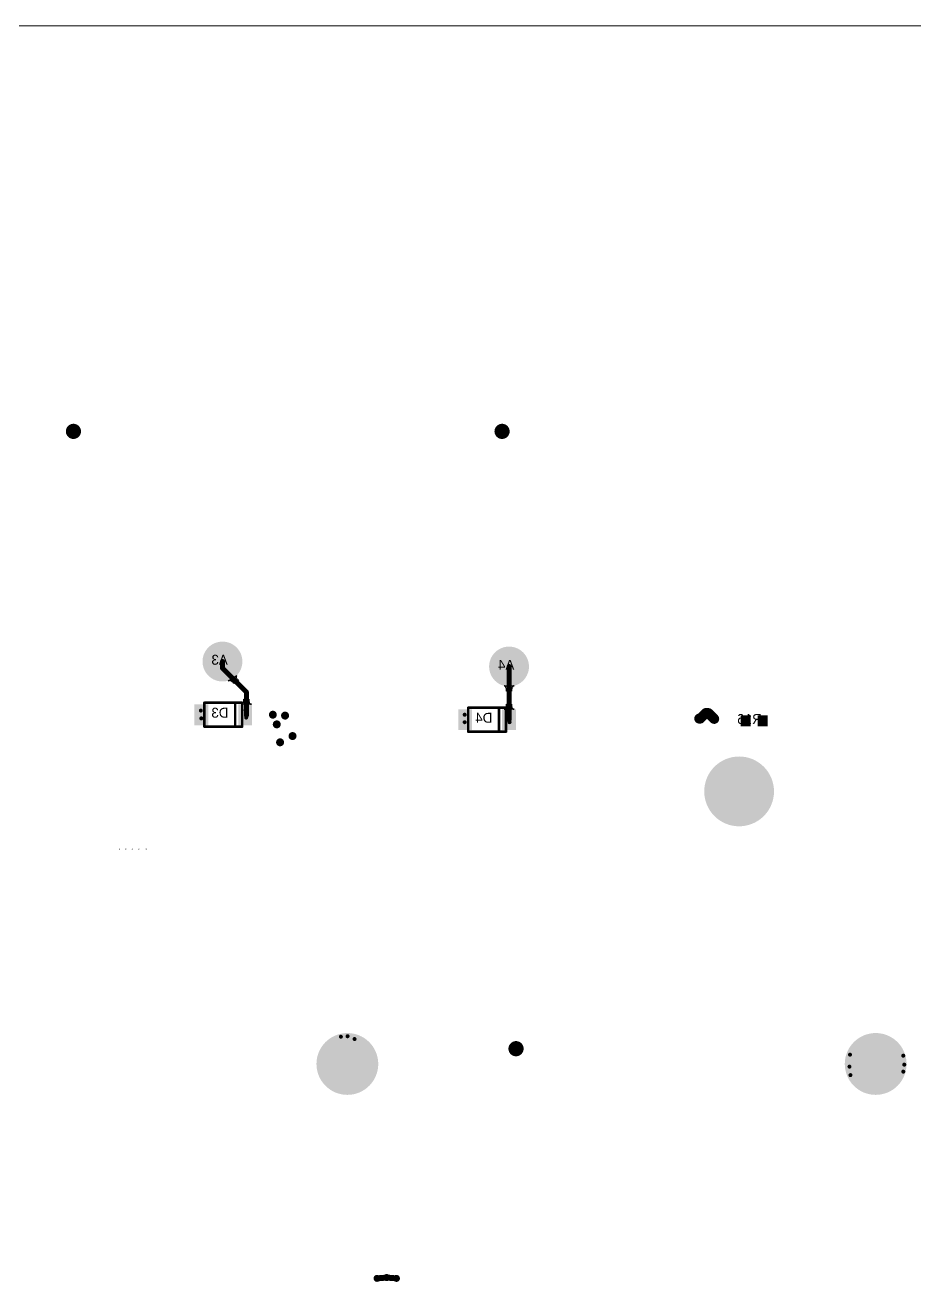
# Model space of a CAD drawing. Header units: millimetres. Extents: x 225 to 632, y 90 to 298.
# Drawn here: x 338.3 to 427.6, y 171.8 to 297.8 of the extents above; entities that cross this region are included whole.
import ezdxf

# ---------------------------------------------------------------- set-up
doc = ezdxf.new("R2010")
doc.units = ezdxf.units.MM
for name, color, linetype in [('BottomLayer', 5, 'Continuous'), ('BottomOverlay', 54, 'Continuous'), ('Mechanical4', 56, 'Continuous'), ('ViaHoleLayer', 16, 'Continuous')]:
    doc.layers.add(name, color=color, linetype=linetype)

# ---------------------------------------------------------------- blocks, each defined once
blk = doc.blocks.new('_____________4_______________B_15')
at = {"layer": 'BottomLayer', "const_width": 2}
blk.add_lwpolyline([(-1, 0, 1), (1, 0, 1)], format="xyb", close=True, dxfattribs=at)
blk = doc.blocks.new('_____________4_______________B_16')
at = {"layer": 'BottomLayer', "const_width": 2}
blk.add_lwpolyline([(-1, 0, 1), (1, 0, 1)], format="xyb", close=True, dxfattribs=at)
blk = doc.blocks.new('RESC0603_1608__N_B_36')
at = {"layer": 'BottomLayer'}
for points in [[(-1.35, -0.55), (-0.35, -0.55), (-1.35, 0.55), (-0.35, 0.55)], [(0.35, -0.55), (1.35, -0.55), (0.35, 0.55), (1.35, 0.55)]]:
    blk.add_solid(points, dxfattribs=at)
blk = doc.blocks.new('TM___P2_F2_B_B_60')
at = {"layer": 'BottomLayer'}
for points in [[(-2.9, -1.05), (-1.5, -1.05), (-2.9, 1.05), (-1.5, 1.05)], [(1.5, -1.05), (2.9, -1.05), (1.5, 1.05), (2.9, 1.05)]]:
    blk.add_solid(points, dxfattribs=at)
at = {"layer": 'BottomOverlay', "const_width": 0.254}
for points in [[(-1.9, -1.2), (-1.9, 1.2)], [(-1.9, 1.2), (1.9, 1.2)], [(1.2, -1.2), (1.2, 1.2)], [(1.9, -1.2), (1.9, 1.2)], [(-1.9, -1.2), (1.9, -1.2)]]:
    blk.add_lwpolyline(points, dxfattribs=at)
at = {"layer": 'BottomOverlay', "const_width": 0.127}
for points in [[(-1.96, 1.2, 1), (-1.84, 1.2, 1)], [(-1.96, 1.2, 1), (-1.84, 1.2, 1)], [(1.14, 1.2, 1), (1.26, 1.2, 1)], [(1.84, 1.2, 1), (1.96, 1.2, 1)], [(1.84, 1.2, 1), (1.96, 1.2, 1)], [(-1.96, -1.2, 1), (-1.84, -1.2, 1)], [(-1.96, -1.2, 1), (-1.84, -1.2, 1)], [(1.14, -1.2, 1), (1.26, -1.2, 1)], [(1.84, -1.2, 1), (1.96, -1.2, 1)], [(1.84, -1.2, 1), (1.96, -1.2, 1)]]:
    blk.add_lwpolyline(points, format="xyb", close=True, dxfattribs=at)
blk = doc.blocks.new('TM___P2_F2_B_B_62')
at = {"layer": 'BottomLayer'}
for points in [[(-2.9, -1.05), (-1.5, -1.05), (-2.9, 1.05), (-1.5, 1.05)], [(1.5, -1.05), (2.9, -1.05), (1.5, 1.05), (2.9, 1.05)]]:
    blk.add_solid(points, dxfattribs=at)
at = {"layer": 'BottomOverlay', "const_width": 0.254}
for points in [[(-1.9, -1.2), (-1.9, 1.2)], [(-1.9, 1.2), (1.9, 1.2)], [(1.2, -1.2), (1.2, 1.2)], [(1.9, -1.2), (1.9, 1.2)], [(-1.9, -1.2), (1.9, -1.2)]]:
    blk.add_lwpolyline(points, dxfattribs=at)
at = {"layer": 'BottomOverlay', "const_width": 0.127}
for points in [[(-1.96, 1.2, 1), (-1.84, 1.2, 1)], [(-1.96, 1.2, 1), (-1.84, 1.2, 1)], [(1.14, 1.2, 1), (1.26, 1.2, 1)], [(1.84, 1.2, 1), (1.96, 1.2, 1)], [(1.84, 1.2, 1), (1.96, 1.2, 1)], [(-1.96, -1.2, 1), (-1.84, -1.2, 1)], [(-1.96, -1.2, 1), (-1.84, -1.2, 1)], [(1.14, -1.2, 1), (1.26, -1.2, 1)], [(1.84, -1.2, 1), (1.96, -1.2, 1)], [(1.84, -1.2, 1), (1.96, -1.2, 1)]]:
    blk.add_lwpolyline(points, format="xyb", close=True, dxfattribs=at)
blk = doc.blocks.new('CESI_B7023293_82')
at = {"layer": 'BottomLayer', "const_width": 0.762}
blk.add_lwpolyline([(39.62, 18.5, 1), (40.38, 18.5, 1)], format="xyb", close=True, dxfattribs=at)
blk = doc.blocks.new('CESI_B7023293_84')
at = {"layer": 'BottomLayer', "const_width": 0.762}
blk.add_lwpolyline([(39.62, 18.5, 1), (40.38, 18.5, 1)], format="xyb", close=True, dxfattribs=at)
blk = doc.blocks.new('CESI_B7023293_85')
at = {"layer": 'BottomLayer', "const_width": 0.762}
blk.add_lwpolyline([(35.62, 18.5, 1), (36.38, 18.5, 1)], format="xyb", close=True, dxfattribs=at)

msp = doc.modelspace()

# ---------------------------------------------------------------- linework, layer by layer
at = {"layer": 'BottomLayer'}
for p, q in [((358.7, 232.08), (359.56, 232.6)), ((358.75, 232.09), (358.7, 232.08)), ((358.8, 232.1), (358.75, 232.09)), ((358.85, 232.09), (358.8, 232.1)), ((358.91, 232.08), (358.85, 232.09)), ((358.97, 232.05), (358.91, 232.08)), ((359.02, 232.02), (358.97, 232.05)), ((359.09, 231.98), (359.02, 232.02)), ((359.15, 231.93), (359.09, 231.98)), ((359.21, 231.88), (359.15, 231.93)), ((359.28, 231.81), (359.21, 231.88)), ((359.72, 232.08), (359.28, 231.81)), ((359.51, 232.52), (359.5, 232.48)), ((359.5, 232.48), (359.5, 232.43)), ((359.5, 232.43), (359.51, 232.38)), ((359.53, 232.56), (359.51, 232.52)), ((359.51, 232.38), (359.53, 232.33)), ((359.56, 232.6), (359.53, 232.56)), ((359.53, 232.33), (359.56, 232.27)), ((359.56, 232.27), (359.61, 232.21)), ((359.61, 232.21), (359.66, 232.15)), ((359.66, 232.15), (359.72, 232.08)), ((386.42, 231.55), (386.38, 231.56)), ((386.38, 231.56), (387.37, 231.56)), ((386.47, 231.52), (386.42, 231.55)), ((386.5, 231.49), (386.47, 231.52)), ((386.54, 231.44), (386.5, 231.49)), ((386.56, 231.39), (386.54, 231.44)), ((386.59, 231.34), (386.56, 231.39)), ((386.6, 231.27), (386.59, 231.34)), ((386.62, 231.19), (386.6, 231.27)), ((386.62, 231.11), (386.62, 231.19)), ((386.63, 231.02), (386.62, 231.11)), ((387.12, 231.02), (386.63, 231.02)), ((387.13, 231.11), (387.12, 231.02)), ((387.15, 231.27), (387.13, 231.19)), ((387.13, 231.19), (387.13, 231.11)), ((387.16, 231.34), (387.15, 231.27)), ((387.19, 231.39), (387.16, 231.34)), ((387.21, 231.44), (387.19, 231.39)), ((387.25, 231.49), (387.21, 231.44)), ((387.28, 231.52), (387.25, 231.49)), ((387.33, 231.55), (387.28, 231.52)), ((387.37, 231.56), (387.33, 231.55)), ((361.02, 229.72), (360.03, 229.72)), ((360.03, 229.72), (360.07, 229.72)), ((360.07, 229.72), (360.11, 229.74)), ((360.11, 229.74), (360.15, 229.76)), ((360.15, 229.76), (360.18, 229.8)), ((360.18, 229.8), (360.21, 229.84)), ((360.21, 229.84), (360.23, 229.9)), ((360.23, 229.9), (360.25, 229.97)), ((360.25, 229.97), (360.26, 230.04)), ((360.26, 230.04), (360.27, 230.13)), ((360.27, 230.22), (360.77, 230.22)), ((360.27, 230.13), (360.27, 230.22)), ((360.77, 230.22), (360.78, 230.13)), ((360.78, 230.13), (360.78, 230.04)), ((360.78, 230.04), (360.8, 229.97)), ((360.8, 229.97), (360.81, 229.9)), ((360.81, 229.9), (360.84, 229.84)), ((360.84, 229.84), (360.86, 229.8)), ((360.86, 229.8), (360.9, 229.76)), ((360.9, 229.76), (360.93, 229.74)), ((360.93, 229.74), (360.98, 229.72)), ((360.98, 229.72), (361.02, 229.72)), ((386.56, 229.34), (386.59, 229.4)), ((386.59, 229.4), (386.6, 229.47)), ((386.6, 229.47), (386.62, 229.54)), ((386.62, 229.63), (386.63, 229.72)), ((386.62, 229.54), (386.62, 229.63)), ((386.63, 229.72), (387.12, 229.72)), ((387.12, 229.72), (387.13, 229.63)), ((387.13, 229.63), (387.13, 229.54)), ((387.13, 229.54), (387.15, 229.47)), ((387.15, 229.47), (387.16, 229.4)), ((387.16, 229.4), (387.19, 229.34)), ((387.37, 229.22), (386.38, 229.22)), ((386.38, 229.22), (386.42, 229.22)), ((386.42, 229.22), (386.47, 229.24)), ((386.47, 229.24), (386.5, 229.26)), ((386.5, 229.26), (386.54, 229.3)), ((386.54, 229.3), (386.56, 229.34)), ((387.19, 229.34), (387.21, 229.3)), ((387.21, 229.3), (387.25, 229.26)), ((387.25, 229.26), (387.28, 229.24)), ((387.28, 229.24), (387.33, 229.22)), ((387.33, 229.22), (387.37, 229.22))]:
    msp.add_line(p, q, dxfattribs=at)
for points, const_width in [([(358.12, 233.33), (358.12, 234)], 0.5), ([(358.12, 233.33), (360.52, 230.93)], 0.5), ([(386.87, 228.17), (386.87, 233.5)], 0.5), ([(360.52, 228.6), (360.52, 230.93)], 0.5), ([(406.05, 228.28), (406.62, 228.85)], 1), ([(406.62, 228.85), (406.65, 228.83)], 1), ([(405.95, 228.28), (406.05, 228.28)], 1), ([(406.65, 228.83), (406.87, 228.83)], 1), ([(406.87, 228.83), (407.45, 228.25)], 1), ([(373.62, 172.15), (374.6, 172.23)], 0.6), ([(374.6, 172.23), (375.57, 172.15)], 0.6)]:
    msp.add_lwpolyline(points, dxfattribs=dict(at, const_width=const_width))
for points, const_width in [([(358, 234, 1), (358.25, 234, 1)], 0.25), ([(358, 233.33, 1), (358.25, 233.33, 1)], 0.25), ([(358, 233.33, 1), (358.25, 233.33, 1)], 0.25), ([(386.75, 233.5, 1), (387, 233.5, 1)], 0.25), ([(360.4, 230.93, 1), (360.65, 230.93, 1)], 0.25), ([(360.4, 230.93, 1), (360.65, 230.93, 1)], 0.25), ([(406.38, 228.85, 1), (406.87, 228.85, 1)], 0.5), ([(406.38, 228.85, 1), (406.87, 228.85, 1)], 0.5), ([(355.85, 229.08, 1), (356.05, 229.08, 1)], 0.2), ([(355.9, 228.3, 1), (356.1, 228.3, 1)], 0.2), ([(360.35, 229.13, 1), (360.55, 229.13, 1)], 0.2), ([(360.4, 228.6, 1), (360.65, 228.6, 1)], 0.25), ([(360.4, 228.38, 1), (360.6, 228.38, 1)], 0.2), ([(362.98, 228.67, 1), (363.37, 228.67, 1)], 0.4), ([(363.37, 227.7, 1), (363.77, 227.7, 1)], 0.4), ([(364.2, 228.58, 1), (364.6, 228.58, 1)], 0.4), ([(382.32, 228.67, 1), (382.52, 228.67, 1)], 0.2), ([(382.32, 227.92, 1), (382.52, 227.92, 1)], 0.2), ([(386.75, 228.17, 1), (387, 228.17, 1)], 0.25), ([(386.82, 228.67, 1), (387.02, 228.67, 1)], 0.2), ([(386.82, 227.92, 1), (387.02, 227.92, 1)], 0.2), ([(405.7, 228.28, 1), (406.2, 228.28, 1)], 0.5), ([(405.8, 228.28, 1), (406.3, 228.28, 1)], 0.5), ([(405.8, 228.28, 1), (406.3, 228.28, 1)], 0.5), ([(405.75, 228.28, 1), (406.15, 228.28, 1)], 0.4), ([(406.4, 228.83, 1), (406.9, 228.83, 1)], 0.5), ([(406.4, 228.83, 1), (406.9, 228.83, 1)], 0.5), ([(406.45, 228.83, 1), (406.85, 228.83, 1)], 0.4), ([(406.62, 228.83, 1), (407.12, 228.83, 1)], 0.5), ([(406.62, 228.83, 1), (407.12, 228.83, 1)], 0.5), ([(407.2, 228.25, 1), (407.7, 228.25, 1)], 0.5), ([(407.25, 228.25, 1), (407.65, 228.25, 1)], 0.4), ([(410.52, 228.28, 1), (410.72, 228.28, 1)], 0.2), ([(412.17, 228.33, 1), (412.37, 228.33, 1)], 0.2), ([(364.95, 226.53, 1), (365.35, 226.53, 1)], 0.4), ([(410.52, 227.75, 1), (410.72, 227.75, 1)], 0.2), ([(412.2, 227.78, 1), (412.4, 227.78, 1)], 0.2), ([(363.7, 225.9, 1), (364.1, 225.9, 1)], 0.4), ([(408.2, 220.98, 1), (411.7, 220.98, 1)], 3.5), ([(369.1, 193.65, 1), (372.2, 193.65, 1)], 3.1), ([(370.57, 196.43, 1), (370.77, 196.43, 1)], 0.2), ([(422.1, 193.65, 1), (425.2, 193.65, 1)], 3.1), ([(369.9, 196.38, 1), (370.1, 196.38, 1)], 0.2), ([(371.27, 196.15, 1), (371.47, 196.15, 1)], 0.2), ([(420.98, 194.58, 1), (421.17, 194.58, 1)], 0.2), ([(426.32, 194.48, 1), (426.52, 194.48, 1)], 0.2), ([(420.92, 193.38, 1), (421.12, 193.38, 1)], 0.2), ([(426.32, 192.88, 1), (426.52, 192.88, 1)], 0.2), ([(426.42, 193.58, 1), (426.62, 193.58, 1)], 0.2), ([(421.02, 192.53, 1), (421.22, 192.53, 1)], 0.2), ([(373.45, 172.15, 1), (373.8, 172.15, 1)], 0.35), ([(373.47, 172.15, 1), (373.77, 172.15, 1)], 0.3), ([(374.42, 172.23, 1), (374.78, 172.23, 1)], 0.35), ([(374.45, 172.23, 1), (374.75, 172.23, 1)], 0.3), ([(374.45, 172.23, 1), (374.75, 172.23, 1)], 0.3), ([(375.4, 172.15, 1), (375.75, 172.15, 1)], 0.35), ([(375.42, 172.15, 1), (375.72, 172.15, 1)], 0.3)]:
    msp.add_lwpolyline(points, format="xyb", close=True, dxfattribs=dict(at, const_width=const_width))
at = {"layer": 'Mechanical4', "const_width": 0.12}
msp.add_lwpolyline([(288.95, 297.75), (585.95, 297.75)], dxfattribs=at)
at = {"layer": 'ViaHoleLayer'}
for points, const_width in [([(355.93, 229.08, 1), (355.97, 229.08, 1)], 0.05), ([(355.97, 228.3, 1), (356.02, 228.3, 1)], 0.05), ([(360.42, 229.13, 1), (360.47, 229.13, 1)], 0.05), ([(360.47, 228.38, 1), (360.52, 228.38, 1)], 0.05), ([(363.1, 228.67, 1), (363.25, 228.67, 1)], 0.15), ([(364.32, 228.58, 1), (364.47, 228.58, 1)], 0.15), ([(382.4, 228.67, 1), (382.45, 228.67, 1)], 0.05), ([(386.9, 228.67, 1), (386.95, 228.67, 1)], 0.05), ([(405.87, 228.28, 1), (406.02, 228.28, 1)], 0.15), ([(406.58, 228.83, 1), (406.72, 228.83, 1)], 0.15), ([(407.37, 228.25, 1), (407.52, 228.25, 1)], 0.15), ([(410.6, 228.28, 1), (410.65, 228.28, 1)], 0.05), ([(412.25, 228.33, 1), (412.3, 228.33, 1)], 0.05), ([(363.5, 227.7, 1), (363.65, 227.7, 1)], 0.15), ([(382.4, 227.92, 1), (382.45, 227.92, 1)], 0.05), ([(386.9, 227.92, 1), (386.95, 227.92, 1)], 0.05), ([(410.6, 227.75, 1), (410.65, 227.75, 1)], 0.05), ([(412.27, 227.78, 1), (412.32, 227.78, 1)], 0.05), ([(363.83, 225.9, 1), (363.97, 225.9, 1)], 0.15), ([(365.08, 226.53, 1), (365.22, 226.53, 1)], 0.15), ([(347.75, 215.2, 1), (347.8, 215.2, 1)], 0.05), ([(348.4, 215.2, 1), (348.45, 215.2, 1)], 0.05), ([(349.05, 215.2, 1), (349.1, 215.2, 1)], 0.05), ([(349.72, 215.2, 1), (349.77, 215.2, 1)], 0.05), ([(350.45, 215.2, 1), (350.5, 215.2, 1)], 0.05), ([(369.98, 196.38, 1), (370.02, 196.38, 1)], 0.05), ([(370.65, 196.43, 1), (370.7, 196.43, 1)], 0.05), ([(371.35, 196.15, 1), (371.4, 196.15, 1)], 0.05), ([(421.05, 194.58, 1), (421.1, 194.58, 1)], 0.05), ([(426.4, 194.48, 1), (426.45, 194.48, 1)], 0.05), ([(421, 193.38, 1), (421.05, 193.38, 1)], 0.05), ([(426.4, 192.88, 1), (426.45, 192.88, 1)], 0.05), ([(426.5, 193.58, 1), (426.55, 193.58, 1)], 0.05), ([(421.1, 192.53, 1), (421.15, 192.53, 1)], 0.05), ([(373.55, 172.15, 1), (373.7, 172.15, 1)], 0.15), ([(374.53, 172.23, 1), (374.67, 172.23, 1)], 0.15), ([(375.5, 172.15, 1), (375.65, 172.15, 1)], 0.15)]:
    msp.add_lwpolyline(points, format="xyb", close=True, dxfattribs=dict(at, const_width=const_width))

# ---------------------------------------------------------------- block references
for name, p, rotation in [('CESI_B7023293_82', (361.67, 217.08), 90), ('CESI_B7023293_84', (404.67, 217.08), 90), ('_____________4_______________B_16', (358.12, 234), 180), ('_____________4_______________B_15', (386.87, 233.5), 180), ('TM___P2_F2_B_B_60', (358.2, 228.67), 360), ('TM___P2_F2_B_B_62', (384.67, 228.17), 360), ('RESC0603_1608__N_B_36', (411.45, 228.05), 360), ('CESI_B7023293_85', (423.57, 213.68), 180)]:
    msp.add_blockref(name, p, dxfattribs=dict(rotation=rotation))

# ---------------------------------------------------------------- texts
at = {"layer": 'BottomOverlay', "text_generation_flag": 2}
for s, p in [('A3', (358.65, 233.68)), ('A4', (387.4, 233.17)), ('D3', (358.72, 228.37)), ('D4', (385.19, 227.86)), ('R16', (412.22, 227.74))]:
    msp.add_text(s, height=1, dxfattribs=at).set_placement(p)

doc.saveas('drawing.dxf')
